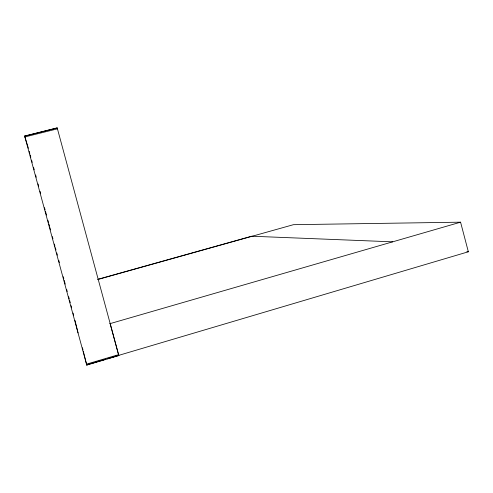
<?xml version="1.0" encoding="UTF-8"?>
<svg xmlns="http://www.w3.org/2000/svg" width="493" height="493" viewBox="0 0 493 493"><rect width="100%" height="100%" fill="white"/><g stroke="black" fill="none" stroke-linecap="round" stroke-linejoin="round"><path stroke-width="0.74" d="M57.194 127.915L118.844 355.582L86.762 365.085L24.65 136.019L57.194 127.915L24.693 136.16M86.509 364.154L118.591 354.658M86.762 365.085L88.869 364.136M90.324 363.705L105.601 359.175M108.509 358.319L118.696 355.299L118.844 355.582M86.7 364.845L105.625 359.237M107.08 358.812L468.35 251.775L460.573 222.177L293.434 224.685L98.206 279.389M109.797 323.71L460.573 222.177M97.503 279.414L251.683 236.221L392.675 241.835M24.903 136.949L57.447 128.846M466.816 251.689L468.35 251.775M24.65 136.019L28.397 148.288M110.124 323.618L118.696 355.299M29.198 151.252L29.802 153.483M30.209 154.968L30.812 157.193M31.614 160.163L32.218 162.388M33.629 167.583L34.233 169.808M35.638 175.003L36.242 177.233M38.053 183.914L38.657 186.138M40.069 191.333L40.672 193.558M44.493 207.664L45.097 209.889M45.498 211.374L46.508 215.084M47.913 220.279L48.517 222.503M48.924 223.988L49.528 226.219M49.929 227.698L50.532 229.929M52.344 236.609L52.948 238.834M54.353 244.029L54.957 246.254M55.364 247.739L55.968 249.969M56.769 252.934L57.373 255.164M58.784 260.359L59.388 262.584M63.209 276.684L63.813 278.915M64.213 280.4L65.224 284.11M66.629 289.305L67.233 291.529M68.644 296.724L69.248 298.949M69.649 300.434L70.252 302.665M71.06 305.629L71.664 307.86M73.069 313.055L73.673 315.28M82.436 347.768L82.99 349.987M83.36 351.466L86.688 364.783M74.991 320.37L78.042 332.904"/></g></svg>
